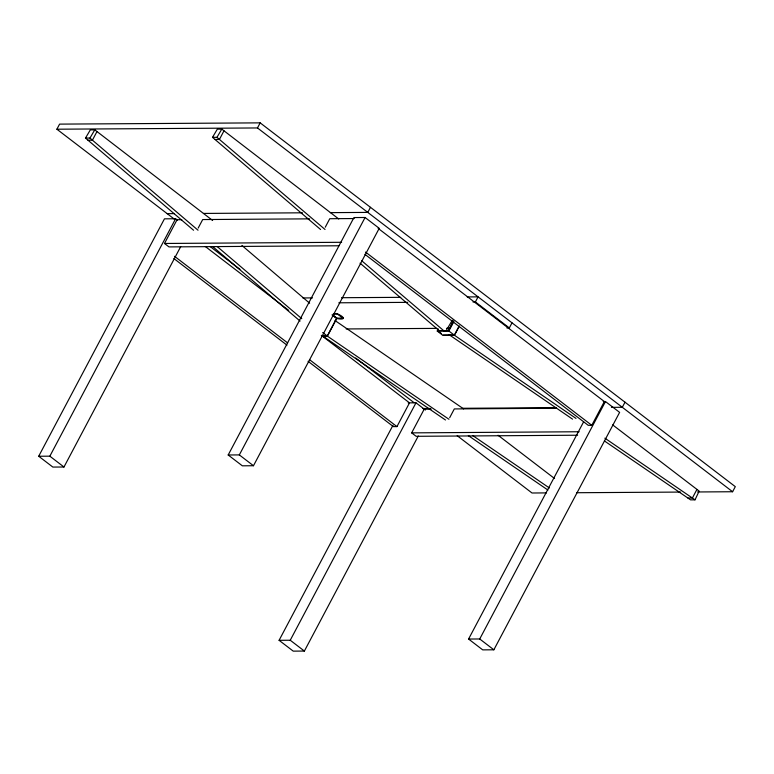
<?xml version="1.0" encoding="UTF-8"?>
<svg xmlns="http://www.w3.org/2000/svg" width="774" height="774" viewBox="0 0 774 774"><rect width="100%" height="100%" fill="white"/><g stroke="black" fill="none" stroke-linecap="round" stroke-linejoin="round"><path stroke-width="1.16" d="M448.214 331.32L453.167 320.833M604.378 440.909L690.563 499.859L695.023 499.83L699.154 491.093L612.689 424.897M174.847 219.516L56.889 129.21L59.588 124.121L260.17 122.863L735.3 486.653L732.601 491.742L697.567 491.964M96.982 131.541L92.416 140.162L87.965 140.191M180.71 246.616L63.981 467.003L52.845 467.07L38.7 456.244L164.456 218.829L175.592 218.761L177.478 220.203M38.7 456.244L49.846 456.176L175.592 218.761M223.996 130.806L219.429 139.426L214.969 139.455M338.886 245.774L168.984 246.906L164.494 243.471L177.062 219.729L181.764 219.7M198.192 228.069L202.701 219.555L309.677 218.849M56.889 129.21L257.481 127.952L260.17 122.863M325.264 227.217L329.763 218.713L354.231 218.549M228.185 454.986L353.941 217.562L365.086 217.494L379.221 228.32L253.475 465.735L242.33 465.813L228.185 454.986L239.33 454.909L253.475 465.735M239.33 454.909L365.086 217.494M370.465 207.316L367.776 212.405L330.314 212.637M333.246 314.147C338.151 311.796 350.97 321.404 336.748 318.501L332.036 314.892M343.395 318.114L336.7 318.162L327.363 335.8L321.791 335.829M321.616 336.177L327.412 336.139L336.748 318.501M459.417 325.951L454.473 335.287L442.883 335.365L437.233 331.03L438.326 328.96M418.289 436.004L304.376 651.06L293.23 651.137L279.095 640.311L392.998 425.245M308.071 361.294L393.395 426.619L396.936 426.6L409.504 402.857L321.297 335.326M453.719 321.278L448.775 330.614L437.629 330.692L441.403 333.575M437.233 331.03L448.823 330.953L453.767 321.616M279.095 640.311L290.24 640.233L415.986 402.819L425.419 410.036M454.986 333.913L458.827 326.647M472.962 301.957L475.381 301.947L478.071 296.858L467.196 296.926M577.617 435.22L416.141 436.304L411.652 432.869L424.229 409.127L431.215 409.078M449.675 417.699L454.319 408.924L556.496 408.237M506.902 327.944L509.321 327.924L512.011 322.845M603.246 401.561L605.471 401.551L619.616 412.378L493.86 649.802L482.724 649.87L468.58 639.043L583.615 421.849M364.873 254.298L588.25 425.323L591.781 425.303L604.359 401.561L378.109 228.33M468.58 639.043L479.725 638.976L605.471 401.551M625.005 402.199L622.306 407.288L611.431 407.356M696.948 489.41L692.382 498.03L687.931 498.059M193.558 230.236L85.488 138.082L90.326 129.887L94.786 129.858L212.627 220.484M85.488 138.082L89.948 138.053L94.786 129.858M320.571 229.501L212.502 137.346L217.339 129.142L221.799 129.123L338.722 218.965M212.502 137.346L216.952 137.317L221.799 129.123M445.901 331.059L452.287 320.243M167.184 213.653L174.44 213.614M203.436 213.43L302.528 212.811M164.494 243.471L341.624 242.291M302.866 297.951L312.532 297.893M341.528 297.709L400.738 297.342M338.838 302.798L407.714 302.363M333.43 313.809L337.735 313.78M346.191 328.95L436.817 328.379M446.482 328.321L450.11 328.302M443.289 335.026L454.435 334.949M408.188 402.867L415.986 402.819M422.933 408.537L430.18 408.488M462.804 408.285L555.848 407.704M411.652 432.869L579.146 431.747M546.521 492.903L532.019 492.999L457.211 435.714M576.727 492.719L680.646 492.071M453.67 334.745L576.011 418.424M604.852 438.161L695.023 499.83M449.21 334.774L572.547 419.14M335.036 320.552L463.607 408.885M326.599 335.597L448.939 419.276M472.817 435.607L549.405 487.988M322.139 335.626L445.476 419.992M468.357 435.636L547.934 490.058M257.481 127.952L732.601 491.742M475.381 301.947L509.321 327.924M365.531 252.072L591.781 425.303M448.823 330.953L454.473 335.287M498.069 435.269L554.561 478.526M337.561 314.118L343.211 318.453M333.159 315.27L336.932 318.162M332.936 315.27L336.7 318.162M322.7 332.52L327.412 336.139M210.247 246.625L239.911 269.342M355.692 357.994L414.071 402.683M205.294 246.5L288.702 310.364M174.518 256.3L287.638 342.911M309.697 359.794L396.936 426.6M173.85 258.526L286.98 345.146M479.725 638.976L493.86 649.802M49.846 456.176L63.981 467.003M290.24 640.233L304.376 651.06M216.952 137.317L325.022 229.472M361.758 260.79L444.402 331.262M360.055 263.17L439.022 330.508M241.914 245.455L309.629 303.205M89.948 138.053L198.018 230.207M217.3 246.654L301.783 318.695M212.84 246.683L300.08 321.065"/></g></svg>
